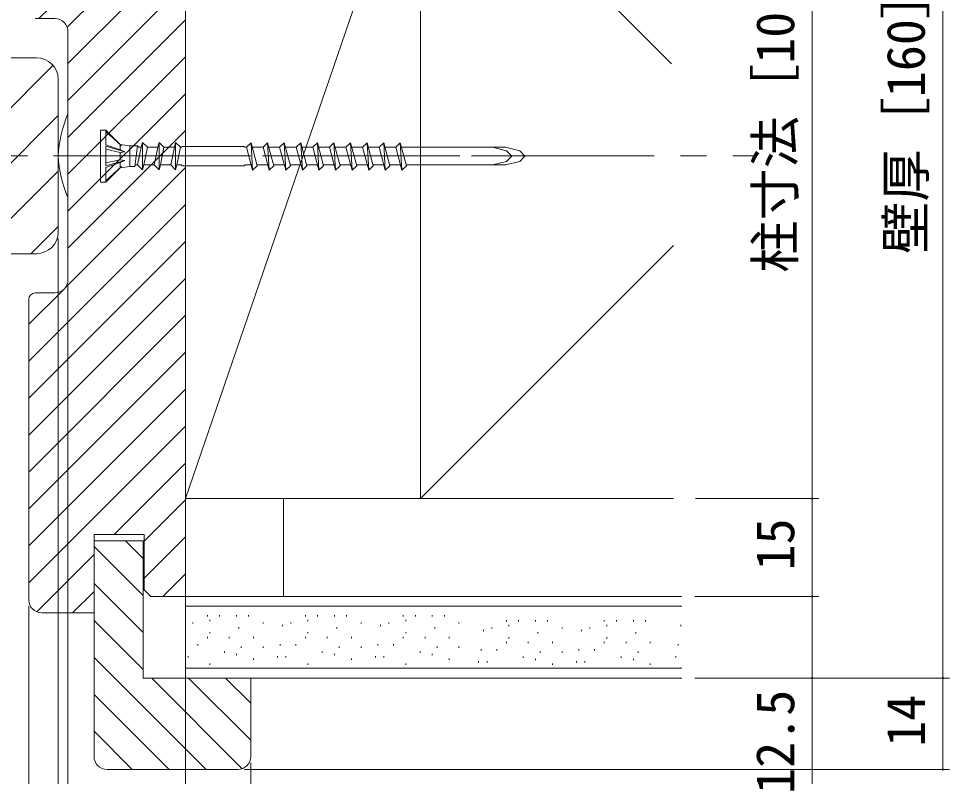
# Model space of a CAD drawing. Units: millimetres, scale not verified. Extents: x -1188 to -198, y -840 to 760.
# Drawn here: x -560.6 to -418, y -685.1 to -569.1 of the extents above; entities that cross this region are included whole.
import ezdxf
from ezdxf.enums import TextEntityAlignment as Align

# ---------------------------------------------------------------- set-up
doc = ezdxf.new("R2010")
doc.units = ezdxf.units.MM
doc.header["$LTSCALE"] = 4
doc.linetypes.add('CHAIN1', pattern=[8, 5, -1, 1, -1])
for name, color, linetype, lineweight in [('0-3_YKK_D', 6, 'Continuous', 9), ('0-5_YKK_12', 2, 'Continuous', 9), ('0-7_YSS_K', 3, 'Continuous', 9), ('0-8_YKK_13', 4, 'Continuous', 9)]:
    doc.layers.add(name, color=color, linetype=linetype, lineweight=lineweight)
doc.styles.add('ＭＳ ゴシック', font='')
doc.styles.get('ＭＳ ゴシック').set_extended_font_data('MS Gothic')

msp = doc.modelspace()

# ---------------------------------------------------------------- linework, layer by layer
at = {"layer": '0-3_YKK_D'}
for p, q in [((-419, -510.087), (-419, -670.087)), ((-439, -537.587), (-439, -642.587)), ((-554.5, -602.787), (-554.5, -704.087)), ((-553, -610.087), (-553, -744.087)), ((-456.903, -642.587), (-438, -642.587)), ((-456.903, -642.587), (-438, -642.587)), ((-439, -657.587), (-439, -642.587)), ((-535, -658.587), (-535, -764.087)), ((-535, -658.587), (-535, -744.087)), ((-457, -657.587), (-438, -657.587)), ((-457, -657.587), (-438, -657.587)), ((-439, -657.587), (-439, -670.087)), ((-559, -659.087), (-559, -704.087)), ((-457, -670.087), (-418, -670.087)), ((-457, -670.087), (-438, -670.087)), ((-457, -670.087), (-418, -670.087)), ((-439, -670.087), (-439, -688.827)), ((-419, -684.087), (-419, -670.087)), ((-526, -684.087), (-418, -684.087)), ((-525, -683.087), (-525, -764.087))]:
    msp.add_line(p, q, dxfattribs=at)
for centre, start, end in [((-439, -642.587), 90, 270), ((-439, -642.587), 90, 270), ((-439, -642.587), 270, 90), ((-439, -642.587), 270, 90), ((-439, -657.587), 90, 270), ((-439, -657.587), 90, 270), ((-439, -657.587), 270, 90), ((-439, -657.587), 270, 90), ((-439, -670.087), 90, 270), ((-439, -670.087), 270, 90), ((-419, -670.087), 90, 270), ((-419, -670.087), 90, 270), ((-419, -670.087), 270, 90), ((-419, -670.087), 270, 90), ((-419, -684.087), 90, 270), ((-419, -684.087), 270, 90)]:
    msp.add_arc(centre, 0.106, start, end, dxfattribs=at)
at = {"layer": '0-5_YKK_12'}
for p, q in [((-651.748, -575.087), (-557.8, -575.087)), ((-584.127, -605.087), (-555.288, -576.248)), ((-554.5, -601.787), (-554.5, -578.387)), ((-575.642, -605.087), (-554.5, -583.945)), ((-567.157, -605.087), (-554.5, -592.431)), ((-558.671, -605.087), (-554.5, -600.916)), ((-651.748, -605.087), (-557.8, -605.087))]:
    msp.add_line(p, q, dxfattribs=at)
at = {"layer": '0-5_YKK_12', "linetype": 'CHAIN1'}
msp.add_line((-931.189, -590.087), (-448.117, -590.087), dxfattribs=at)
at = {"layer": '0-5_YKK_12'}
for centre, start, end in [((-557.8, -578.387), 0, 90), ((-557.8, -601.787), 270, 0)]:
    msp.add_arc(centre, 3.3, start, end, dxfattribs=at)
at = {"layer": '0-7_YSS_K'}
for p, q in [((-535, -657.587), (-535, -522.587)), ((-499, -537.587), (-535, -642.587)), ((-557.444, -569.087), (-535, -546.643)), ((-553.116, -570.416), (-535, -552.3)), ((-553, -575.957), (-535, -557.957)), ((-553, -581.613), (-535, -563.613)), ((-558, -569.087), (-555, -569.087)), ((-553, -587.27), (-535, -569.27)), ((-553, -571.087), (-553, -609.087)), ((-553, -592.927), (-535, -574.927)), ((-553, -598.584), (-535, -580.584)), ((-553, -604.241), (-535, -586.241)), ((-553.435, -610.333), (-535, -591.898)), ((-559, -621.554), (-535, -597.554)), ((-559, -627.211), (-535, -603.211)), ((-460.241, -603.828), (-499, -642.587)), ((-559, -632.868), (-535, -608.868)), ((-559, -615.898), (-553.754, -610.652)), ((-555, -611.087), (-558, -611.087)), ((-559, -612.087), (-559, -658.087)), ((-559, -638.525), (-535, -614.525)), ((-559, -644.182), (-535, -620.182)), ((-559, -649.839), (-535, -625.839)), ((-559, -655.496), (-535, -631.496)), ((-545.935, -648.087), (-535, -637.152)), ((-541.3, -649.109), (-535, -642.809)), ((-520, -642.587), (-520, -657.587)), ((-460.241, -642.587), (-499, -642.587)), ((-549, -648.087), (-541.3, -648.087)), ((-549, -653.087), (-549, -648.087)), ((-541.3, -648.087), (-541.3, -656.587)), ((-541.3, -654.766), (-535, -648.466)), ((-541.5, -649.087), (-549, -649.087)), ((-549, -649.087), (-549, -682.087)), ((-549, -649.948), (-541.5, -657.448)), ((-544.204, -649.087), (-541.5, -651.791)), ((-541.5, -670.087), (-541.5, -649.087)), ((-557.777, -659.93), (-549, -651.152)), ((-549, -660.087), (-549, -653.087)), ((-538.464, -657.587), (-535, -654.123)), ((-549, -655.605), (-541.5, -663.105)), ((-552.278, -660.087), (-549, -656.809)), ((-541.3, -656.587), (-540.3, -657.587)), ((-540.3, -657.587), (-535, -657.587)), ((-535, -670.087), (-535, -657.587)), ((-535, -657.587), (-459, -657.587)), ((-530, -657.587), (-500, -657.587)), ((-459, -659.087), (-535, -659.087)), ((-557, -660.087), (-549, -660.087)), ((-549, -661.262), (-541.5, -668.762)), ((-531.637, -660.636), (-531.637, -660.436)), ((-531.267, -661.377), (-531.267, -661.177)), ((-529.784, -660.636), (-529.784, -660.436)), ((-527.19, -660.636), (-527.19, -660.436)), ((-525.337, -660.636), (-525.337, -660.436)), ((-516.637, -660.636), (-516.637, -660.436)), ((-516.267, -661.377), (-516.267, -661.177)), ((-514.784, -660.636), (-514.784, -660.436)), ((-512.19, -660.636), (-512.19, -660.436)), ((-510.337, -660.636), (-510.337, -660.436)), ((-501.637, -660.636), (-501.637, -660.436)), ((-501.267, -661.377), (-501.267, -661.177)), ((-499.784, -660.636), (-499.784, -660.436)), ((-497.19, -660.636), (-497.19, -660.436)), ((-495.337, -660.636), (-495.337, -660.436)), ((-485.849, -661.405), (-485.849, -661.205)), ((-483.996, -661.405), (-483.996, -661.205)), ((-481.402, -661.405), (-481.402, -661.205)), ((-479.549, -661.405), (-479.549, -661.205)), ((-470.849, -661.405), (-470.849, -661.205)), ((-468.996, -661.405), (-468.996, -661.205)), ((-466.402, -661.405), (-466.402, -661.205)), ((-464.549, -661.405), (-464.549, -661.205)), ((-533.861, -661.748), (-533.861, -661.548)), ((-526.819, -662.489), (-526.819, -662.289)), ((-523.113, -661.748), (-523.113, -661.548)), ((-520.148, -662.118), (-520.148, -661.918)), ((-518.861, -661.748), (-518.861, -661.548)), ((-511.819, -662.489), (-511.819, -662.289)), ((-508.113, -661.748), (-508.113, -661.548)), ((-505.148, -662.118), (-505.148, -661.918)), ((-503.861, -661.748), (-503.861, -661.548)), ((-496.819, -662.489), (-496.819, -662.289)), ((-493.113, -661.748), (-493.113, -661.548)), ((-489.36, -662.888), (-489.36, -662.688)), ((-488.073, -662.517), (-488.073, -662.317)), ((-485.479, -662.147), (-485.479, -661.947)), ((-477.325, -662.517), (-477.325, -662.317)), ((-474.36, -662.888), (-474.36, -662.688)), ((-473.073, -662.517), (-473.073, -662.317)), ((-470.479, -662.147), (-470.479, -661.947)), ((-459.148, -662.118), (-459.148, -661.918)), ((-531.637, -663.971), (-531.637, -663.771)), ((-531.267, -663.23), (-531.267, -663.03)), ((-528.302, -663.971), (-528.302, -663.771)), ((-524.595, -663.971), (-524.595, -663.771)), ((-516.637, -663.971), (-516.637, -663.771)), ((-516.267, -663.23), (-516.267, -663.03)), ((-513.302, -663.971), (-513.302, -663.771)), ((-509.595, -663.971), (-509.595, -663.771)), ((-501.637, -663.971), (-501.637, -663.771)), ((-501.267, -663.23), (-501.267, -663.03)), ((-498.302, -663.971), (-498.302, -663.771)), ((-494.595, -663.971), (-494.595, -663.771)), ((-485.479, -664), (-485.479, -663.8)), ((-481.031, -663.259), (-481.031, -663.059)), ((-470.479, -664), (-470.479, -663.8)), ((-466.031, -663.259), (-466.031, -663.059)), ((-533.12, -665.083), (-533.12, -664.883)), ((-526.449, -665.454), (-526.449, -665.254)), ((-523.113, -665.454), (-523.113, -665.254)), ((-520.519, -665.083), (-520.519, -664.883)), ((-518.12, -665.083), (-518.12, -664.883)), ((-511.449, -665.454), (-511.449, -665.254)), ((-508.113, -665.454), (-508.113, -665.254)), ((-505.519, -665.083), (-505.519, -664.883)), ((-503.12, -665.083), (-503.12, -664.883)), ((-496.449, -665.454), (-496.449, -665.254)), ((-493.113, -665.454), (-493.113, -665.254)), ((-489.731, -665.853), (-489.731, -665.653)), ((-487.332, -665.853), (-487.332, -665.653)), ((-485.849, -664.741), (-485.849, -664.541)), ((-482.514, -664.741), (-482.514, -664.541)), ((-478.808, -664.741), (-478.808, -664.541)), ((-474.731, -665.853), (-474.731, -665.653)), ((-472.332, -665.853), (-472.332, -665.653)), ((-470.849, -664.741), (-470.849, -664.541)), ((-467.514, -664.741), (-467.514, -664.541)), ((-463.807, -664.741), (-463.807, -664.541)), ((-459.519, -665.083), (-459.519, -664.883)), ((-549, -666.919), (-531.831, -684.087)), ((-534.602, -666.936), (-534.602, -666.736)), ((-529.043, -666.195), (-529.043, -665.995)), ((-527.19, -666.566), (-527.19, -666.366)), ((-524.595, -667.307), (-524.595, -667.107)), ((-520.889, -666.936), (-520.889, -666.736)), ((-519.602, -666.936), (-519.602, -666.736)), ((-514.043, -666.195), (-514.043, -665.995)), ((-512.19, -666.566), (-512.19, -666.366)), ((-509.595, -667.307), (-509.595, -667.107)), ((-505.889, -666.936), (-505.889, -666.736)), ((-504.602, -666.936), (-504.602, -666.736)), ((-499.043, -666.195), (-499.043, -665.995)), ((-497.19, -666.566), (-497.19, -666.366)), ((-494.595, -667.307), (-494.595, -667.107)), ((-483.255, -666.965), (-483.255, -666.765)), ((-481.402, -667.335), (-481.402, -667.135)), ((-480.661, -666.224), (-480.661, -666.024)), ((-477.325, -666.224), (-477.325, -666.024)), ((-468.255, -666.965), (-468.255, -666.765)), ((-466.402, -667.335), (-466.402, -667.135)), ((-465.661, -666.224), (-465.661, -666.024)), ((-459.889, -666.936), (-459.889, -666.736)), ((-531.267, -668.048), (-531.267, -667.848)), ((-516.267, -668.048), (-516.267, -667.848)), ((-501.267, -668.048), (-501.267, -667.848)), ((-490.101, -667.706), (-490.101, -667.506)), ((-488.815, -667.706), (-488.815, -667.506)), ((-478.808, -668.077), (-478.808, -667.877)), ((-475.101, -667.706), (-475.101, -667.506)), ((-473.814, -667.706), (-473.814, -667.506)), ((-463.807, -668.077), (-463.807, -667.877)), ((-535, -668.587), (-459, -668.587)), ((-525, -670.087), (-541.5, -670.087)), ((-540.175, -670.087), (-526.301, -683.961)), ((-459, -670.087), (-535, -670.087)), ((-534.518, -670.087), (-525, -679.605)), ((-528.861, -670.087), (-525, -673.948)), ((-525, -682.087), (-525, -670.087)), ((-549, -672.576), (-537.488, -684.087)), ((-549, -678.232), (-543.145, -684.087)), ((-547, -684.087), (-527, -684.087))]:
    msp.add_line(p, q, dxfattribs=at)
for points in [[(-460.575, -576.013), (-499, -537.587), (-499, -642.587), (-535, -642.587)], [(-499, -537.587), (-535, -537.587), (-535, -642.587)], [(-460.241, -537.587), (-499, -537.587), (-499, -642.587)]]:
    msp.add_lwpolyline(points, dxfattribs=at)
for centre, radius, start, end in [((-555, -571.087), 2, 0, 89.99998), ((-555, -609.087), 2, 270, 359.99998), ((-558, -612.087), 1, 90, 179.99998), ((-557, -658.087), 2, 180, 269.99998), ((-547, -682.087), 2, 180, 269.99998), ((-527, -682.087), 2, 270, 359.99998)]:
    msp.add_arc(centre, radius, start, end, dxfattribs=at)
at = {"layer": '0-8_YKK_13'}
for p, q in [((-548, -586.147), (-547.2, -586.147)), ((-548, -586.147), (-548, -594.147)), ((-544.775, -588.572), (-547.2, -586.147)), ((-547.2, -586.147), (-547.2, -588.411)), ((-544.775, -588.572), (-547.2, -586.389)), ((-547.2, -588.411), (-545, -589.167)), ((-547.2, -588.642), (-544.288, -589.475)), ((-547.2, -588.642), (-547.2, -591.653)), ((-545, -588.347), (-543.5, -588.572)), ((-545, -588.347), (-545, -589.167)), ((-543.5, -588.572), (-542.341, -588.572)), ((-543.5, -588.572), (-543.5, -591.722)), ((-542.341, -588.572), (-542.729, -591.722)), ((-542.12, -588.797), (-542.345, -588.572)), ((-541.781, -588.797), (-541.58, -588.047)), ((-541.58, -588.047), (-541.58, -592.247)), ((-540.83, -588.797), (-541.58, -588.047)), ((-539.241, -588.797), (-539.04, -588.047)), ((-539.04, -588.047), (-539.04, -592.247)), ((-538.29, -588.797), (-539.04, -588.047)), ((-536.701, -588.797), (-536.5, -588.047)), ((-536.5, -588.047), (-536.5, -592.247)), ((-535.75, -588.797), (-536.5, -588.047)), ((-535.625, -588.797), (-535.5, -588.672)), ((-526, -588.672), (-535.5, -588.672)), ((-525.875, -588.797), (-526, -588.672)), ((-525.66, -588.797), (-524.96, -588.097)), ((-524.96, -588.097), (-524.716, -592.322)), ((-524.96, -588.097), (-524.015, -591.622)), ((-523.12, -588.797), (-522.42, -588.097)), ((-522.42, -588.097), (-522.176, -592.322)), ((-522.42, -588.097), (-521.475, -591.622)), ((-520.58, -588.797), (-519.88, -588.097)), ((-519.88, -588.097), (-519.636, -592.322)), ((-519.88, -588.097), (-518.936, -591.622)), ((-518.04, -588.797), (-517.34, -588.097)), ((-517.34, -588.097), (-517.096, -592.322)), ((-517.34, -588.097), (-516.395, -591.622)), ((-515.5, -588.797), (-514.8, -588.097)), ((-514.8, -588.097), (-514.556, -592.322)), ((-514.8, -588.097), (-513.856, -591.622)), ((-512.96, -588.797), (-512.26, -588.097)), ((-512.016, -592.322), (-512.26, -588.097)), ((-512.26, -588.097), (-511.315, -591.622)), ((-510.42, -588.797), (-509.72, -588.097)), ((-509.72, -588.097), (-509.476, -592.322)), ((-509.72, -588.097), (-508.775, -591.622)), ((-507.88, -588.797), (-507.18, -588.097)), ((-506.936, -592.322), (-507.18, -588.097)), ((-507.18, -588.097), (-506.235, -591.622)), ((-505.34, -588.797), (-504.64, -588.097)), ((-504.64, -588.097), (-504.396, -592.322)), ((-504.64, -588.097), (-503.696, -591.622)), ((-502.8, -588.797), (-502.1, -588.097)), ((-501.855, -592.322), (-502.1, -588.097)), ((-502.1, -588.097), (-501.155, -591.622)), ((-545, -589.59), (-547.2, -589.099)), ((-545, -589.167), (-544.288, -589.475)), ((-545, -589.59), (-544.288, -589.475)), ((-545, -589.59), (-545, -590.726)), ((-545, -589.59), (-545, -590.705)), ((-541.781, -588.797), (-542.33, -591.497)), ((-542.12, -588.797), (-541.781, -588.797)), ((-540.83, -588.797), (-541.379, -591.497)), ((-540.83, -588.797), (-539.241, -588.797)), ((-539.241, -588.797), (-539.79, -591.497)), ((-538.29, -588.797), (-538.839, -591.497)), ((-538.29, -588.797), (-536.701, -588.797)), ((-536.701, -588.797), (-537.25, -591.497)), ((-535.75, -588.797), (-536.299, -591.497)), ((-535.75, -588.797), (-535.625, -588.797)), ((-525.875, -588.797), (-525.66, -588.797)), ((-525.66, -588.797), (-524.716, -592.322)), ((-524.772, -588.797), (-523.12, -588.797)), ((-523.12, -588.797), (-522.176, -592.322)), ((-522.2, -588.797), (-520.58, -588.797)), ((-520.58, -588.797), (-519.636, -592.322)), ((-519.66, -588.797), (-518.04, -588.797)), ((-518.04, -588.797), (-517.096, -592.322)), ((-517.12, -588.797), (-515.5, -588.797)), ((-515.5, -588.797), (-514.556, -592.322)), ((-514.58, -588.797), (-512.96, -588.797)), ((-512.96, -588.797), (-512.016, -592.322)), ((-512.04, -588.797), (-510.42, -588.797)), ((-510.42, -588.797), (-509.476, -592.322)), ((-509.5, -588.797), (-507.88, -588.797)), ((-507.88, -588.797), (-506.936, -592.322)), ((-506.96, -588.797), (-505.34, -588.797)), ((-505.34, -588.797), (-504.396, -592.322)), ((-504.42, -588.797), (-502.8, -588.797)), ((-502.8, -588.797), (-501.855, -592.322)), ((-501.912, -588.797), (-485.986, -588.797)), ((-545, -590.705), (-547.2, -591.196)), ((-547.2, -591.653), (-544.288, -590.82)), ((-547.2, -591.884), (-545, -591.128)), ((-545, -590.705), (-544.288, -590.82)), ((-545, -591.128), (-544.288, -590.82)), ((-545, -591.128), (-545, -591.947)), ((-542.669, -591.497), (-542.729, -591.722)), ((-542.669, -591.497), (-542.33, -591.497)), ((-542.33, -591.497), (-541.58, -592.247)), ((-541.379, -591.497), (-541.58, -592.247)), ((-541.379, -591.497), (-539.79, -591.497)), ((-539.79, -591.497), (-539.04, -592.247)), ((-538.839, -591.497), (-539.04, -592.247)), ((-538.839, -591.497), (-537.25, -591.497)), ((-537.25, -591.497), (-536.5, -592.247)), ((-536.299, -591.497), (-536.5, -592.247)), ((-536.299, -591.497), (-535.625, -591.497)), ((-535.625, -591.497), (-535.5, -591.622)), ((-525.875, -591.497), (-526, -591.622)), ((-525.875, -591.497), (-524.937, -591.497)), ((-524.049, -591.497), (-522.397, -591.497)), ((-521.509, -591.497), (-519.857, -591.497)), ((-518.969, -591.497), (-517.317, -591.497)), ((-516.429, -591.497), (-514.777, -591.497)), ((-513.889, -591.497), (-512.236, -591.497)), ((-511.349, -591.497), (-509.697, -591.497)), ((-508.809, -591.497), (-507.157, -591.497)), ((-506.269, -591.497), (-504.617, -591.497)), ((-503.729, -591.497), (-502.077, -591.497)), ((-501.189, -591.497), (-485.986, -591.497)), ((-544.775, -591.722), (-547.2, -593.906)), ((-544.775, -591.722), (-547.2, -594.147)), ((-547.2, -591.884), (-547.2, -594.147)), ((-545, -591.947), (-543.5, -591.722)), ((-543.5, -591.722), (-542.729, -591.722)), ((-535.5, -591.622), (-526, -591.622)), ((-524.015, -591.622), (-524.716, -592.322)), ((-521.475, -591.622), (-522.176, -592.322)), ((-518.936, -591.622), (-519.636, -592.322)), ((-516.395, -591.622), (-517.096, -592.322)), ((-513.856, -591.622), (-514.556, -592.322)), ((-511.315, -591.622), (-512.016, -592.322)), ((-508.775, -591.622), (-509.476, -592.322)), ((-506.235, -591.622), (-506.936, -592.322)), ((-503.696, -591.622), (-504.396, -592.322)), ((-501.155, -591.622), (-501.855, -592.322)), ((-548, -594.147), (-547.2, -594.147))]:
    msp.add_line(p, q, dxfattribs=at)
at = {"layer": '0-8_YKK_13', "linetype": 'CHAIN1'}
msp.add_line((-553, -590.087), (-476.347, -590.087), dxfattribs=at)
at = {"layer": '0-8_YKK_13'}
for points in [[(-487.986, -591.497), (-485.812, -590.953), (-485, -590.147), (-485.812, -589.341), (-487.986, -588.797)], [(-485.986, -591.497), (-483.812, -590.953), (-483, -590.147), (-483.812, -589.341), (-485.986, -588.797)]]:
    msp.add_lwpolyline(points, dxfattribs=at)
for centre, start, end in [((-534.542, -591.389), 157.35072, 176.26804), ((-534.542, -588.785), 183.73195, 202.64926)]:
    msp.add_arc(centre, 20, start, end, dxfattribs=at)

# ---------------------------------------------------------------- texts
at = {"layer": '0-3_YKK_D', "color": 4, "style": 'ＭＳ ゴシック'}
for s, p in [('柱寸法［105］', (-440, -608.007)), ('壁厚［160］', (-420, -605.127)), ('15', (-440, -653.607)), ('12.5', (-440, -687.827)), ('14', (-420, -680.607))]:
    msp.add_text(s, height=5.865, rotation=90, dxfattribs=at).set_placement(p, align=Align.BOTTOM_LEFT)

doc.saveas('drawing.dxf')
